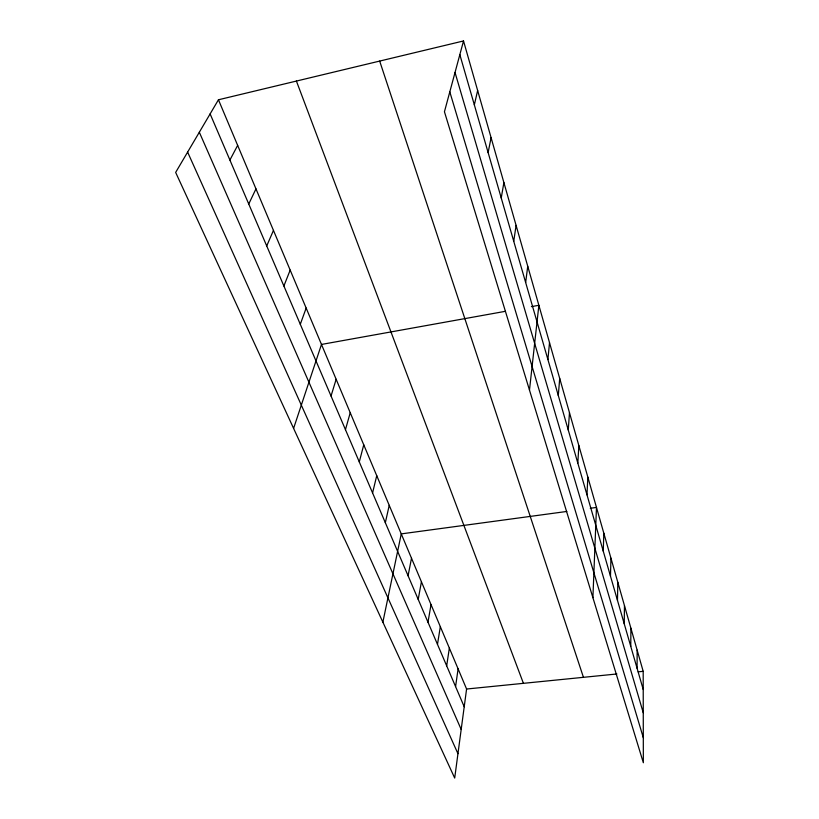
<?xml version="1.0" encoding="UTF-8"?>
<svg xmlns="http://www.w3.org/2000/svg" width="819" height="819" viewBox="0 0 819 819"><rect width="100%" height="100%" fill="white"/><g stroke="black" fill="none" stroke-linecap="round" stroke-linejoin="round"><path stroke-width="1.23" d="M637.09 668.284L637.151 650.122M630.763 646.375L630.917 628.234M624.232 623.74L624.467 605.64M617.475 600.358L617.823 582.299M610.483 576.166L610.943 558.179M603.255 551.146L603.838 533.241M592.905 597.665L596.478 507.432L590.304 508.271M586.977 494.799L587.837 477.108M577.815 463.093L578.849 445.556M568.273 430.036L569.471 412.684M558.302 395.546L559.705 378.409M547.901 359.531L549.518 342.639M529.484 390.079L538.871 305.292L531.408 306.634M525.655 282.504L527.733 266.236M218.448 99.775L466.584 689.025L454.699 778.05L175.655 172.42L218.448 99.775L463.523 40.95L643.191 671.334L643.345 762.745L444.441 111.763L463.523 40.95M455.579 686.598L458.097 668.867M513.738 241.257L516.093 225.368M446.672 665.816L449.355 648.095M437.479 644.369L440.335 626.678M427.989 622.235L431.029 604.576M501.238 198.003L503.89 182.565M418.202 599.385L421.427 581.777M408.077 575.767L411.507 558.22M488.124 152.59L491.093 137.664M382.872 622.164L401.259 533.886L566.83 511.455M385.339 522.717L389.23 505.333M474.344 104.873L477.651 90.51M372.573 492.925L376.74 475.675M359.285 461.926L363.749 444.83M345.454 429.658L350.235 412.725M331.04 396.017L336.148 379.289M293.591 428.388L321.478 344.441L505.292 311.333M300.297 324.293L306.163 308.077M283.886 286.005L290.172 270.106M266.718 245.956L273.454 230.415M248.751 204.013L255.968 188.882M229.904 160.043L237.653 145.383M466.584 689.025L616.891 673.976M638.185 671.836L643.191 671.334M187.623 152.099L457.954 753.695M199.324 132.228L461.189 729.463M210.125 113.902L464.219 706.756M296.406 81.061L523.423 683.333M379.678 61.077L583.445 677.323M449.805 91.871L643.304 737.684M455.026 72.481L643.263 712.806M459.838 54.658L643.222 689.516"/></g></svg>
